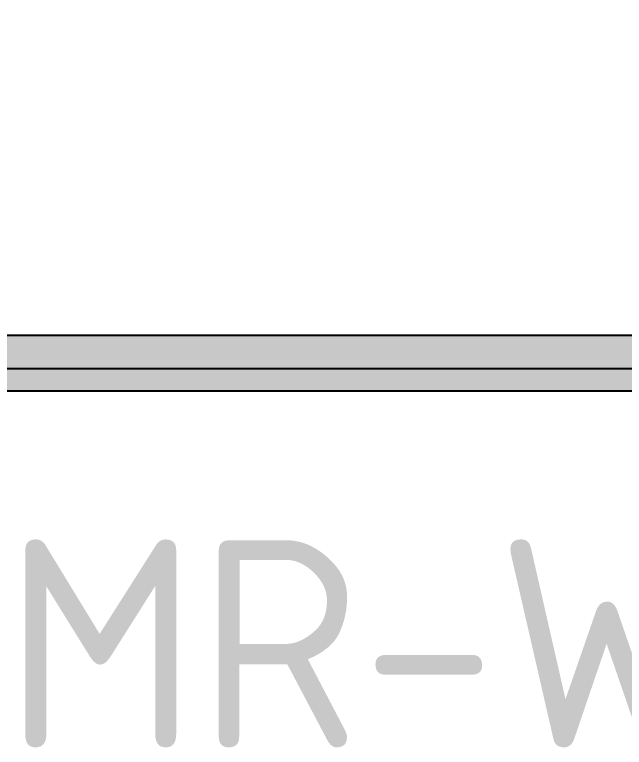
# Model space of a CAD drawing. Extents: x 141 to 267, y 171 to 241.
# Drawn here: x 162.84 to 192.17, y 170.67 to 205.91 of the extents above; entities that cross this region are included whole.
import ezdxf

# ---------------------------------------------------------------- set-up
doc = ezdxf.new("R2010")
doc.units = 0
for name, color, linetype in [('L25', 1, 'CONTINUOUS'), ('L35', 3, 'CONTINUOUS'), ('YELLOW', 50, 'CONTINUOUS')]:
    doc.layers.add(name, color=color, linetype=linetype)
doc.styles.add('ISO', font='iso3098b')

msp = doc.modelspace()

# ---------------------------------------------------------------- hatches: boundary and pattern name
at = {"layer": 'L25'}
h = msp.add_hatch(color=256, dxfattribs=at)
edge = h.paths.add_edge_path(flags=16)
edge.add_line((143.52, 197.808), (143.52, 231.142))
edge.add_arc((150.853, 231.142), 7.333, 90, 180, ccw=False)
edge.add_line((150.853, 238.475), (237.52, 238.475))
edge.add_arc((237.52, 231.142), 7.333, 0, 90, ccw=False)
edge.add_line((244.853, 231.142), (244.853, 197.808))
edge.add_arc((237.52, 197.808), 7.333, -90, 0, ccw=False)
edge.add_line((237.52, 190.475), (150.853, 190.475))
edge.add_arc((150.853, 197.808), 7.333, 180, 270, ccw=False)
edge = h.paths.add_edge_path()
edge.add_line((141.92, 197.808), (141.92, 231.142))
edge.add_arc((150.853, 231.142), 8.933, 90, 180, ccw=False)
edge.add_line((150.853, 240.075), (237.52, 240.075))
edge.add_arc((237.52, 231.142), 8.933, 0, 90, ccw=False)
edge.add_line((246.453, 231.142), (246.453, 197.808))
edge.add_arc((237.52, 197.808), 8.933, -90, 0, ccw=False)
edge.add_line((237.52, 188.875), (150.853, 188.875))
edge.add_arc((150.853, 197.808), 8.933, 180, 270, ccw=False)
at = {"layer": 'YELLOW'}
h = msp.add_hatch(color=256, dxfattribs=at)
edge = h.paths.add_edge_path()
edge.add_line((140.853, 197.808), (140.853, 231.142))
edge.add_arc((150.853, 231.142), 10, 90, 180, ccw=False)
edge.add_line((150.853, 241.142), (237.52, 241.142))
edge.add_arc((237.52, 231.142), 10, 0, 90, ccw=False)
edge.add_line((247.52, 231.142), (247.52, 197.808))
edge.add_arc((237.52, 197.808), 10, -90, 0, ccw=False)
edge.add_line((237.52, 187.808), (150.853, 187.808))
edge.add_arc((150.853, 197.808), 10, 180, 270, ccw=False)
edge = h.paths.add_edge_path(flags=16)
edge.add_line((141.92, 197.808), (141.92, 231.142))
edge.add_arc((150.853, 231.142), 8.933, 90, 180, ccw=False)
edge.add_line((150.853, 240.075), (237.52, 240.075))
edge.add_arc((237.52, 231.142), 8.933, 0, 90, ccw=False)
edge.add_line((246.453, 231.142), (246.453, 197.808))
edge.add_arc((237.52, 197.808), 8.933, -90, 0, ccw=False)
edge.add_line((237.52, 188.875), (150.853, 188.875))
edge.add_arc((150.853, 197.808), 8.933, 180, 270, ccw=False)

# ---------------------------------------------------------------- linework, layer by layer
at = {"layer": 'L25'}
for points in [[(141.92, 197.808), (141.92, 231.142, -0.414214), (150.853, 240.075), (237.52, 240.075, -0.414214), (246.453, 231.142), (246.453, 197.808, -0.414214), (237.52, 188.875), (150.853, 188.875, -0.414214)], [(143.52, 197.808), (143.52, 231.142, -0.414214), (150.853, 238.475), (237.52, 238.475, -0.414214), (244.853, 231.142), (244.853, 197.808, -0.414214), (237.52, 190.475), (150.853, 190.475, -0.414214)]]:
    msp.add_lwpolyline(points, format="xyb", close=True, dxfattribs=at)
at = {"layer": 'L35'}
msp.add_lwpolyline([(140.853, 197.808), (140.853, 231.142, -0.414214), (150.853, 241.142), (237.52, 241.142, -0.414214), (247.52, 231.142), (247.52, 197.808, -0.414214), (237.52, 187.808), (150.853, 187.808, -0.414214)], format="xyb", close=True, dxfattribs=at)

# ---------------------------------------------------------------- texts
at = {"layer": 'YELLOW', "insert": (162.332, 180.674), "char_height": 10, "attachment_point": 1, "style": 'ISO'}
msp.add_mtext_dynamic_manual_height_columns('MR-WM-49', width=52.27929, gutter_width=5.9, heights=[0], dxfattribs=at)

doc.saveas('drawing.dxf')
